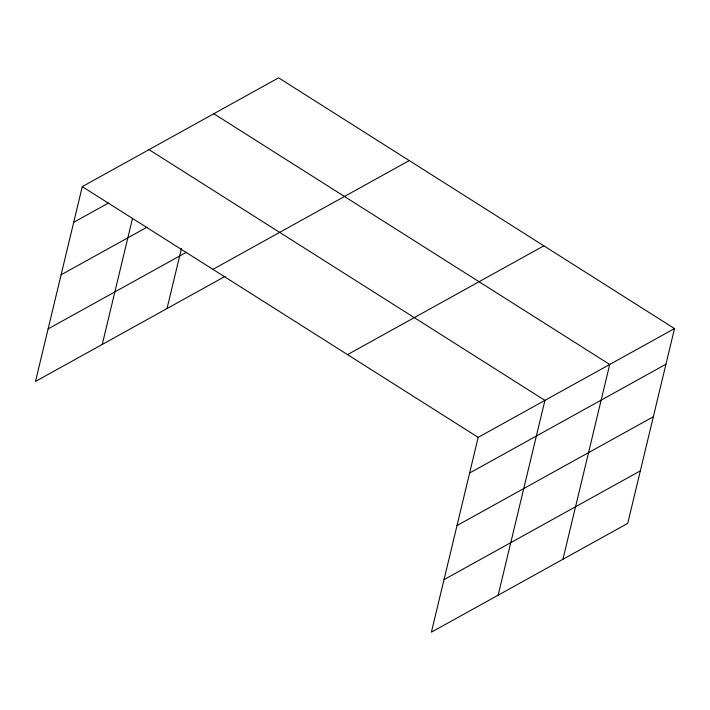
<?xml version="1.0" encoding="UTF-8"?>
<svg xmlns="http://www.w3.org/2000/svg" width="710" height="710" viewBox="0 0 710 710"><rect width="100%" height="100%" fill="white"/><g stroke="black" fill="none" stroke-linecap="round" stroke-linejoin="round"><path stroke-width="1.06" d="M674.5 328.57L478.176 437.36L431.405 632.166L627.729 523.376L674.5 328.57L278.595 77.834L82.271 186.623L35.5 381.43L225.052 276.394M102.249 344.448L132.477 218.529M167.036 308.539L181.432 248.598M498.154 595.175L544.925 400.369L149.02 149.641M562.941 559.276L609.712 364.47L213.808 113.733M73.707 222.292L108.532 202.989M61.096 274.805L147.192 227.102M48.111 328.916L186.41 252.272M212.92 269.365L409.244 160.575M347.527 354.618L543.851 245.829M469.612 473.02L665.936 364.23M457.009 525.542L653.333 416.743M444.016 579.644L640.34 470.854M82.271 186.623L478.176 437.36"/></g></svg>
